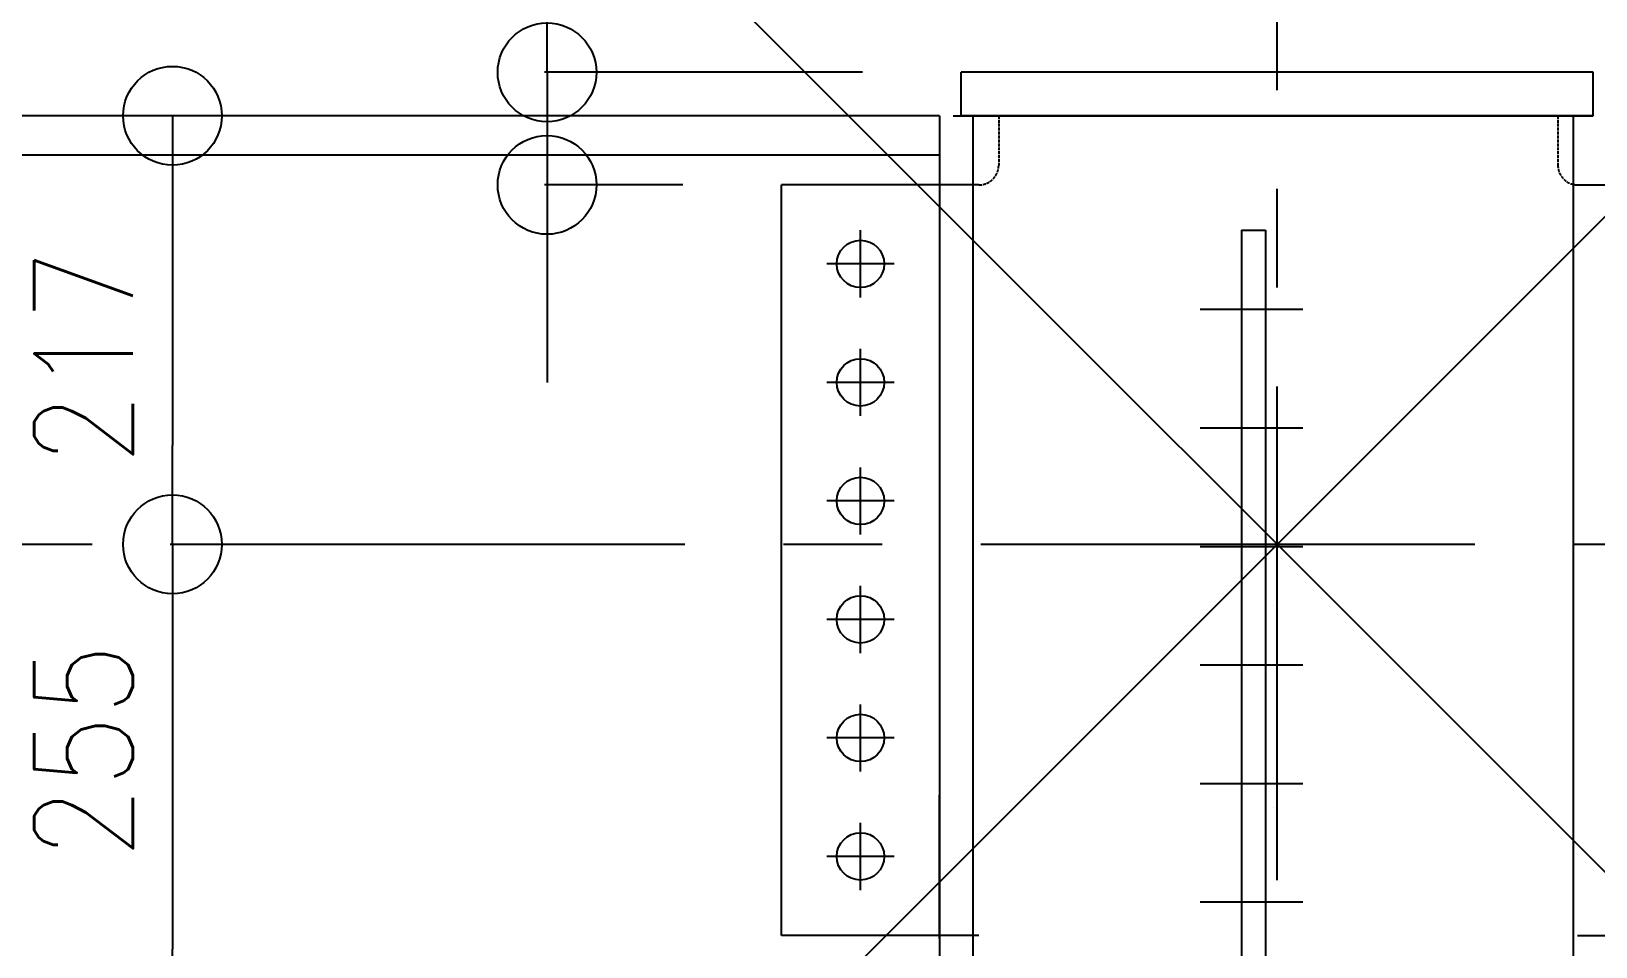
# Model space of a CAD drawing. Extents: x -668440 to 1010955, y -1678500 to 210463.
# Drawn here: x -472594 to -464673, y -896116 to -891481 of the extents above; entities that cross this region are included whole.
import ezdxf

# ---------------------------------------------------------------- set-up
doc = ezdxf.new("R2010")
doc.units = 0
doc.header["$MEASUREMENT"] = 0
doc.linetypes.add('CENTER', pattern=[2, 1.25, -0.25, 0.25, -0.25])
doc.linetypes.add('HASEN_S', pattern=[2, 1.5, -0.5])
doc.layers.get('0').update_dxf_attribs({"color": 3, "linetype": 'CONTINUOUS'})
doc.layers.get('Defpoints').update_dxf_attribs({"color": 251, "linetype": 'CONTINUOUS'})
doc.layers.add('00_ADDL', color=253, linetype='CONTINUOUS', plot=False)
for name, color, linetype in [('100', 5, 'CENTER'), ('_5-6_GS-M', 6, 'CONTINUOUS'), ('_B-2_PL-M', 3, 'CONTINUOUS'), ('_B-3_PL-H', 4, 'HASEN_S'), ('_B-6_BN-M', 3, 'CONTINUOUS'), ('BOLT', 4, 'CONTINUOUS'), ('COL_H-300x305x15x15x13', 7, 'CONTINUOUS'), ('ctp400-40-60-60-0-0-M22', 7, 'CONTINUOUS'), ('SH400-12-6-0-M22@60(0.0)', 7, 'CONTINUOUS'), ('standard2', 2, 'CONTINUOUS')]:
    doc.layers.add(name, color=color, linetype=linetype)
doc.styles.add('DRACAD', font='txt', dxfattribs={"width": 0.85, "bigfont": 'extfont2'})
doc.styles.get("Standard").update_dxf_attribs({"font": 'Osaka.ttc'})
doc.dimstyles.new('ISO-25', dxfattribs={"dimtxt": 2.5, "dimasz": 2.5, "dimexe": 1.25, "dimexo": 0.625, "dimtad": 1, "dimdec": 4, "dimdsep": 46, "dimtxsty": 'Standard', "dimcen": 2.5, "dimadec": 0, "dimazin": 0, "dimtfac": 1, "dimtdec": 4, "dimtmove": 0, "dimatfit": 3, "dimfxl": 1, "dimtolj": 1, "dimtzin": 0, "dimarcsym": 0})

# ---------------------------------------------------------------- blocks, each defined once
blk = doc.blocks.new('_ORIGIN')
at = {"color": 0, "linetype": 'ByBlock', "lineweight": -2}
blk.add_line((0, 0), (-1, 0), dxfattribs=at)
blk.add_circle((0, 0), 0.5, dxfattribs=at)
blk = doc.blocks.new('*D10654')
at = {"layer": '_5-6_GS-M', "color": 0, "lineweight": -2}
for p, q in [((-214170.8, -394032.59), (-214259.05, -394032.59)), ((-214257.8, -394082.59), (-214257.8, -394237.59)), ((-214003.47, -394287.59), (-214259.05, -394287.59))]:
    blk.add_line(p, q, dxfattribs=at)
at = {"layer": 'Defpoints', "color": 0}
for p in [(-214120.8, -394032.59), (-214257.8, -394287.59), (-213953.47, -394287.59)]:
    blk.add_point(p, dxfattribs=at)
at = {"layer": '_5-6_GS-M', "color": 0, "linetype": 'ByBlock', "lineweight": -2, "xscale": 50, "yscale": 50, "zscale": 50}
for p, rotation in [((-214257.8, -394032.59), 90), ((-214257.8, -394287.59), 270)]:
    blk.add_blockref('_ORIGIN', p, dxfattribs=dict(at, rotation=rotation))
at = {"layer": '_5-6_GS-M', "color": 0, "insert": (-214302.8, -394137.3), "char_height": 50, "attachment_point": 5, "rotation": 90, "style": 'DRACAD'}
blk.add_mtext('\\A1;255', dxfattribs=at)
blk = doc.blocks.new('*D10656')
at = {"layer": '_5-6_GS-M', "color": 0, "lineweight": -2}
for p, q in [((-213919.47, -393815.59), (-214259.05, -393815.59)), ((-214257.8, -393865.59), (-214257.8, -393982.59)), ((-214008.51, -394032.59), (-214259.05, -394032.59))]:
    blk.add_line(p, q, dxfattribs=at)
at = {"layer": 'Defpoints', "color": 0}
for p in [(-213869.47, -393815.59), (-214257.8, -394032.59), (-213958.51, -394032.59)]:
    blk.add_point(p, dxfattribs=at)
at = {"layer": '_5-6_GS-M', "color": 0, "linetype": 'ByBlock', "lineweight": -2, "xscale": 50, "yscale": 50, "zscale": 50}
for p, rotation in [((-214257.8, -393815.59), 90), ((-214257.8, -394032.59), 270)]:
    blk.add_blockref('_ORIGIN', p, dxfattribs=dict(at, rotation=rotation))
at = {"layer": '_5-6_GS-M', "color": 0, "insert": (-214302.8, -393937.8), "char_height": 50, "attachment_point": 5, "rotation": 90, "style": 'DRACAD'}
blk.add_mtext('\\A1;217', dxfattribs=at)
blk = doc.blocks.new('*D10657')
at = {"layer": '_5-6_GS-M', "color": 0, "lineweight": -2}
for p, q in [((-214068.15, -393743.59), (-214068.15, -393582.61)), ((-213908.47, -393793.59), (-214069.4, -393793.59)), ((-214068.15, -393793.59), (-214068.15, -393850.59)), ((-213999.47, -393850.59), (-214069.4, -393850.59)), ((-214068.15, -393900.59), (-214068.15, -393950.59))]:
    blk.add_line(p, q, dxfattribs=at)
at = {"layer": 'Defpoints', "color": 0}
for p in [(-213858.47, -393793.59), (-214068.15, -393850.59), (-213949.47, -393850.59)]:
    blk.add_point(p, dxfattribs=at)
at = {"layer": '_5-6_GS-M', "color": 0, "linetype": 'ByBlock', "lineweight": -2, "xscale": 50, "yscale": 50, "zscale": 50}
for p, rotation in [((-214068.15, -393793.59), 270), ((-214068.15, -393850.59), 90)]:
    blk.add_blockref('_ORIGIN', p, dxfattribs=dict(at, rotation=rotation))
at = {"layer": '_5-6_GS-M', "color": 0, "insert": (-214113.15, -393638.03), "char_height": 50, "attachment_point": 5, "rotation": 90, "style": 'DRACAD'}
blk.add_mtext('\\A1;57', dxfattribs=at)
blk = doc.blocks.new('剛接合部C1Y')
at = {"layer": '00_ADDL'}
for p, q in [((-214598.46888, -393132.59222), (-212798.46888, -394932.59222)), ((-212798.46888, -393132.59222), (-214598.46888, -394932.59222))]:
    blk.add_line(p, q, dxfattribs=at)
at = {"layer": '100', "linetype": 'CENTER', "ltscale": 200}
for p, q in [((-213698.46888, -397002.59222), (-213698.46888, -393132.59222)), ((-212798.46888, -394032.59222), (-218598.46888, -394032.59222))]:
    blk.add_line(p, q, dxfattribs=at)
at = {"layer": '_5-6_GS-M'}
for p, q in [((-213869.46888, -393815.59222), (-214598.46888, -393815.59222)), ((-213869.46888, -393815.59222), (-213869.46888, -394287.59222)), ((-213869.46888, -393835.59222), (-214598.46888, -393835.59222)), ((-213869.46888, -394232.09223), (-213869.46888, -394159.59222))]:
    blk.add_line(p, q, dxfattribs=at)
at = {"layer": '_B-2_PL-M'}
for p, q in [((-213949.4689, -394230.59222), (-213949.4689, -393850.59222)), ((-213849.4689, -393850.59222), (-213949.4689, -393850.59222)), ((-213546.35624, -393850.59222), (-213446.35624, -393850.59222))]:
    blk.add_line(p, q, dxfattribs=at)
at = {"layer": '_B-3_PL-H'}
for p, q in [((-213839.4689, -393815.59222), (-213839.4689, -393840.59222)), ((-213556.35624, -393815.59222), (-213556.35624, -393840.59222))]:
    blk.add_line(p, q, dxfattribs=at)
for centre, start, end in [((-213849.4689, -393840.59222), 270, 0), ((-213546.35624, -393840.59222), 180, 270)]:
    blk.add_arc(centre, 10, start, end, dxfattribs=at)
at = {"layer": '_B-6_BN-M'}
for p, q in [((-213909.4689, -393907.59222), (-213909.4689, -393873.59222)), ((-213892.4689, -393890.59222), (-213926.4689, -393890.59222)), ((-213909.4689, -393967.59222), (-213909.4689, -393933.59222)), ((-213892.4689, -393950.59222), (-213926.4689, -393950.59222)), ((-213909.4689, -394027.59222), (-213909.4689, -393993.59222)), ((-213892.4689, -394010.59222), (-213926.4689, -394010.59222)), ((-213909.4689, -394087.59222), (-213909.4689, -394053.59222)), ((-213892.4689, -394070.59222), (-213926.4689, -394070.59222)), ((-213909.4689, -394147.59222), (-213909.4689, -394113.59222)), ((-213892.4689, -394130.59222), (-213926.4689, -394130.59222)), ((-213909.4689, -394207.59222), (-213909.4689, -394173.59222)), ((-213892.4689, -394190.59222), (-213926.4689, -394190.59222)), ((-213849.46888, -394230.59222), (-213949.4689, -394230.59222)), ((-213546.35626, -394230.59222), (-213446.35624, -394230.59222))]:
    blk.add_line(p, q, dxfattribs=at)
for centre in [(-213909.4689, -393890.59222), (-213909.4689, -393950.59222), (-213909.4689, -394010.59222), (-213909.4689, -394070.59222), (-213909.4689, -394130.59222), (-213909.4689, -394190.59222)]:
    blk.add_circle(centre, 12, dxfattribs=at)
at = {"layer": 'BOLT'}
for p, q in [((-213737.46888, -393913.59222), (-213685.46888, -393913.59222)), ((-213737.46888, -393973.59222), (-213685.46888, -393973.59222)), ((-213737.46888, -394033.59222), (-213685.46888, -394033.59222)), ((-213737.46888, -394093.59222), (-213685.46888, -394093.59222)), ((-213737.46888, -394153.59222), (-213685.46888, -394153.59222)), ((-213737.46888, -394213.59222), (-213685.46888, -394213.59222))]:
    blk.add_line(p, q, dxfattribs=at)
at = {"layer": 'COL_H-300x305x15x15x13'}
for p, q in [((-213548.46888, -393815.59222), (-213852.46888, -393815.59222)), ((-213852.46888, -394910.59222), (-213852.46888, -393815.59222)), ((-213548.46888, -394910.59222), (-213548.46888, -393815.59222))]:
    blk.add_line(p, q, dxfattribs=at)
at = {"layer": 'ctp400-40-60-60-0-0-M22'}
for p, q in [((-213538.46888, -393793.59222), (-213858.46888, -393793.59222)), ((-213858.46888, -393815.59222), (-213858.46888, -393793.59222)), ((-213538.46888, -393815.59222), (-213538.46888, -393793.59222)), ((-213862.46888, -393815.59222), (-213538.46888, -393815.59222)), ((-213538.46888, -393815.59222), (-213858.46888, -393815.59222))]:
    blk.add_line(p, q, dxfattribs=at)
at = {"layer": 'SH400-12-6-0-M22@60(0.0)'}
for p, q in [((-213716.46888, -393873.59222), (-213716.46888, -394253.59222)), ((-213716.46888, -393873.59222), (-213704.46888, -393873.59222)), ((-213704.46888, -393873.59222), (-213704.46888, -394253.59222))]:
    blk.add_line(p, q, dxfattribs=at)
at = {"layer": 'standard2'}
for p, q in [((-213700.46888, -393815.59222), (-213700.46888, -393815.59222)), ((-213700.46888, -394063.59222), (-213700.46888, -394063.59222)), ((-213700.46888, -394165.59222), (-213700.46888, -394165.59222))]:
    blk.add_line(p, q, dxfattribs=at)
at = {"layer": '_5-6_GS-M'}
for base, p1, p2, picture, middle in [((-214068.14563, -393850.59222), (-213858.46888, -393793.59222), (-213949.4689, -393850.59222), '*D10657', (-214068.14563, -393638.02798)), ((-214257.80221, -394032.59222), (-213869.46888, -393815.59222), (-213958.51027, -394032.59222), '*D10656', (-214257.80221, -393937.79963)), ((-214257.80221, -394287.59222), (-214120.80221, -394032.59222), (-213953.46888, -394287.59222), '*D10654', (-214257.80221, -394137.29963))]:
    dim = blk.add_linear_dim(base=base, p1=p1, p2=p2, angle=90, dimstyle='ISO-25', override={"dimtxt": 50, "dimasz": 50, "dimexo": 50, "dimgap": 20, "dimdec": 0, "dimtxsty": 'DRACAD', "dimblk1": 'ORIGIN', "dimblk2": 'ORIGIN', "dimsah": 1}, dxfattribs=at)
    dim.commit()
    dim.dimension.update_dxf_attribs({"geometry": picture, "text_midpoint": middle, "dimtype": 160})

msp = doc.modelspace()

# ---------------------------------------------------------------- block references
at = {"xscale": 10, "yscale": 10, "zscale": 10}
msp.add_blockref('剛接合部C1Y', (1670698.6842, 3046247.35843, 5600), dxfattribs=at)

doc.saveas('drawing.dxf')
